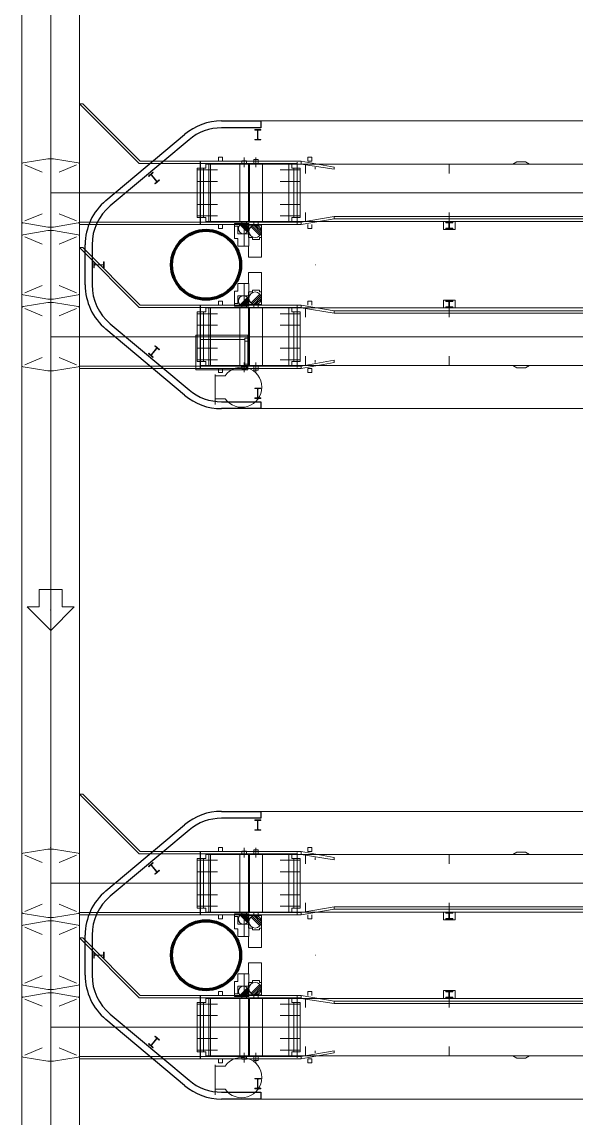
# Model space of a CAD drawing. Header units: metres. Extents: x 1807 to 3745, y 842 to 1968.
# Drawn here: x 3482.8 to 3492.43, y 1473.17 to 1492.22 of the extents above; entities that cross this region are included whole.
import ezdxf

# ---------------------------------------------------------------- set-up
doc = ezdxf.new("R2010")
doc.units = ezdxf.units.M
doc.header["$MEASUREMENT"] = 0
doc.layers.add('Level 1', color=7, linetype='Continuous', lineweight=0)

msp = doc.modelspace()

# ---------------------------------------------------------------- linework, layer by layer
at = {"layer": 'Level 1', "color": 7, "linetype": 'Continuous', "lineweight": 0}
for p, q in [((3482.8, 1576.091), (3482.8, 1451.2)), ((3483.8, 1576.091), (3483.8, 1451.2)), ((3484.84, 1489.76), (3483.8, 1490.8)), ((3483.857, 1490.8), (3483.8, 1490.8)), ((3484.857, 1489.8), (3483.857, 1490.8)), ((3486.27, 1490.5), (3511.63, 1490.5)), ((3484.257, 1489.116), (3485.627, 1490.266)), ((3483.25, 1489.845), (3482.821, 1489.773)), ((3483.35, 1489.845), (3483.25, 1489.845)), ((3483.299, 1489.874), (3483.301, 1489.876)), ((3483.301, 1489.874), (3483.299, 1489.876)), ((3483.35, 1489.845), (3483.779, 1489.773)), ((3485.18, 1489.8), (3484.857, 1489.8)), ((3485.9, 1489.8), (3485.18, 1489.8)), ((3485.9, 1489.8), (3487.654, 1489.8)), ((3485.9, 1488.7), (3485.9, 1489.8)), ((3486.215, 1489.8), (3486.215, 1489.87)), ((3486.215, 1489.87), (3486.285, 1489.87)), ((3486.285, 1489.8), (3486.285, 1489.87)), ((3486.624, 1489.81), (3486.704, 1489.81)), ((3486.624, 1489.81), (3486.624, 1489.76)), ((3486.704, 1489.81), (3486.704, 1489.76)), ((3486.828, 1489.83), (3486.828, 1489.76)), ((3486.828, 1489.83), (3486.908, 1489.83)), ((3486.908, 1489.83), (3486.908, 1489.76)), ((3487.654, 1489.8), (3488.228, 1489.7)), ((3487.654, 1489.8), (3487.654, 1489.75)), ((3487.768, 1489.8), (3487.768, 1489.87)), ((3487.768, 1489.87), (3487.838, 1489.87)), ((3487.768, 1489.8), (3487.838, 1489.8)), ((3487.838, 1489.8), (3487.838, 1489.87)), ((3491.334, 1489.75), (3491.403, 1489.79)), ((3491.553, 1489.79), (3491.403, 1489.79)), ((3491.553, 1489.79), (3491.623, 1489.75)), ((3482.8, 1488.751), (3482.8, 1489.749)), ((3482.85, 1489.738), (3483.15, 1489.611)), ((3483.75, 1489.738), (3483.45, 1489.611)), ((3483.8, 1488.751), (3483.8, 1489.749)), ((3483.8, 1488.751), (3483.8, 1489.749)), ((3485.18, 1489.76), (3484.84, 1489.76)), ((3485.9, 1489.76), (3485.18, 1489.76)), ((3485.847, 1489.68), (3485.847, 1488.82)), ((3485.847, 1489.68), (3485.997, 1489.68)), ((3485.847, 1489.65), (3486.197, 1489.65)), ((3485.9, 1489.76), (3487.59, 1489.76)), ((3485.997, 1489.75), (3486.047, 1489.75)), ((3485.997, 1489.68), (3485.997, 1489.75)), ((3511.853, 1489.75), (3486.047, 1489.75)), ((3486.589, 1489.76), (3486.739, 1489.76)), ((3486.768, 1489.76), (3486.968, 1489.76)), ((3487.639, 1489.65), (3487.289, 1489.65)), ((3487.489, 1489.75), (3487.439, 1489.75)), ((3487.489, 1489.68), (3487.489, 1489.75)), ((3487.639, 1489.68), (3487.489, 1489.68)), ((3487.639, 1488.82), (3487.639, 1489.68)), ((3488.228, 1489.66), (3487.654, 1489.75)), ((3487.728, 1489.75), (3487.728, 1489.59)), ((3487.898, 1489.7), (3487.898, 1489.66)), ((3488.228, 1489.7), (3488.228, 1489.66)), ((3490.228, 1489.75), (3490.228, 1489.59)), ((3485.847, 1489.45), (3486.197, 1489.45)), ((3487.639, 1489.45), (3487.289, 1489.45)), ((3483.299, 1489.251), (3483.301, 1489.249)), ((3483.299, 1489.249), (3483.301, 1489.251)), ((3483.299, 1489.249), (3483.301, 1489.251)), ((3483.301, 1489.249), (3483.299, 1489.251)), ((3485.179, 1489.251), (3485.181, 1489.249)), ((3485.179, 1489.249), (3485.181, 1489.251)), ((3485.847, 1489.25), (3486.197, 1489.25)), ((3487.639, 1489.25), (3487.289, 1489.25)), ((3485.847, 1489.05), (3486.197, 1489.05)), ((3487.639, 1489.05), (3487.289, 1489.05)), ((3482.85, 1488.762), (3483.15, 1488.889)), ((3483.75, 1488.762), (3483.45, 1488.889)), ((3485.847, 1488.85), (3486.197, 1488.85)), ((3487.639, 1488.85), (3487.289, 1488.85)), ((3487.654, 1488.74), (3488.228, 1488.84)), ((3487.728, 1488.91), (3487.728, 1488.75)), ((3507.818, 1488.84), (3488.228, 1488.84)), ((3488.228, 1488.84), (3488.228, 1488.8)), ((3490.228, 1488.91), (3490.228, 1488.75)), ((3483.25, 1488.655), (3482.821, 1488.727)), ((3483.35, 1488.655), (3483.25, 1488.655)), ((3483.35, 1488.655), (3483.779, 1488.727)), ((3485.18, 1488.74), (3483.8, 1488.74)), ((3485.18, 1488.7), (3483.8, 1488.7)), ((3485.9, 1488.74), (3485.18, 1488.74)), ((3485.9, 1488.7), (3485.18, 1488.7)), ((3485.847, 1488.82), (3485.997, 1488.82)), ((3485.9, 1488.74), (3487.654, 1488.74)), ((3485.9, 1488.7), (3487.654, 1488.7)), ((3485.997, 1488.82), (3485.997, 1488.75)), ((3485.997, 1488.75), (3486.047, 1488.75)), ((3511.853, 1488.75), (3486.047, 1488.75)), ((3486.215, 1488.7), (3486.215, 1488.63)), ((3486.285, 1488.7), (3486.285, 1488.63)), ((3486.744, 1488.72), (3486.494, 1488.72)), ((3486.494, 1488.72), (3486.494, 1488.67)), ((3486.554, 1488.67), (3486.494, 1488.67)), ((3486.554, 1488.67), (3486.554, 1488.538)), ((3486.589, 1488.74), (3486.739, 1488.74)), ((3486.721, 1488.568), (3486.592, 1488.697)), ((3486.733, 1488.585), (3486.609, 1488.709)), ((3486.624, 1488.74), (3486.624, 1488.72)), ((3486.741, 1488.607), (3486.63, 1488.717)), ((3486.744, 1488.633), (3486.657, 1488.72)), ((3486.964, 1488.69), (3486.664, 1488.69)), ((3486.664, 1488.69), (3486.664, 1488.63)), ((3486.704, 1488.74), (3486.704, 1488.72)), ((3486.744, 1488.72), (3486.744, 1488.538)), ((3486.768, 1488.74), (3486.968, 1488.74)), ((3486.936, 1488.508), (3486.782, 1488.662)), ((3486.951, 1488.529), (3486.803, 1488.677)), ((3486.828, 1488.74), (3486.828, 1488.69)), ((3486.961, 1488.554), (3486.828, 1488.687)), ((3486.964, 1488.587), (3486.861, 1488.69)), ((3486.908, 1488.74), (3486.908, 1488.69)), ((3486.964, 1488.69), (3486.964, 1488.472)), ((3487.489, 1488.75), (3487.439, 1488.75)), ((3487.639, 1488.82), (3487.489, 1488.82)), ((3487.489, 1488.82), (3487.489, 1488.75)), ((3488.228, 1488.8), (3487.654, 1488.7)), ((3487.654, 1488.74), (3487.654, 1488.7)), ((3487.768, 1488.7), (3487.768, 1488.63)), ((3487.838, 1488.7), (3487.838, 1488.63)), ((3507.228, 1488.8), (3488.228, 1488.8)), ((3490.128, 1488.616), (3490.128, 1488.75)), ((3490.128, 1488.75), (3490.328, 1488.75)), ((3490.168, 1488.74), (3490.288, 1488.74)), ((3490.168, 1488.74), (3490.168, 1488.73)), ((3490.168, 1488.73), (3490.223, 1488.73)), ((3490.168, 1488.636), (3490.168, 1488.626)), ((3490.168, 1488.636), (3490.223, 1488.636)), ((3490.188, 1488.75), (3490.188, 1488.74)), ((3490.223, 1488.73), (3490.223, 1488.636)), ((3490.233, 1488.73), (3490.288, 1488.73)), ((3490.233, 1488.73), (3490.233, 1488.636)), ((3490.233, 1488.636), (3490.288, 1488.636)), ((3490.268, 1488.75), (3490.268, 1488.74)), ((3490.288, 1488.74), (3490.288, 1488.73)), ((3490.288, 1488.636), (3490.288, 1488.626)), ((3490.328, 1488.616), (3490.328, 1488.75)), ((3482.8, 1487.501), (3482.8, 1488.499)), ((3483.25, 1488.595), (3482.821, 1488.523)), ((3482.85, 1488.488), (3483.15, 1488.361)), ((3483.35, 1488.595), (3483.25, 1488.595)), ((3483.299, 1488.624), (3483.301, 1488.626)), ((3483.301, 1488.624), (3483.299, 1488.626)), ((3483.35, 1488.595), (3483.779, 1488.523)), ((3483.75, 1488.488), (3483.45, 1488.361)), ((3483.8, 1487.501), (3483.8, 1488.499)), ((3483.8, 1487.501), (3483.8, 1488.499)), ((3486.215, 1488.63), (3486.285, 1488.63)), ((3486.744, 1488.538), (3486.554, 1488.538)), ((3486.736, 1488.63), (3486.664, 1488.63)), ((3486.736, 1488.63), (3486.736, 1488.472)), ((3486.808, 1488.472), (3486.736, 1488.472)), ((3486.808, 1488.472), (3486.808, 1488.442)), ((3486.928, 1488.442), (3486.808, 1488.442)), ((3486.964, 1488.472), (3486.928, 1488.472)), ((3486.928, 1488.472), (3486.928, 1488.442)), ((3487.768, 1488.63), (3487.838, 1488.63)), ((3490.128, 1488.616), (3490.328, 1488.616)), ((3490.168, 1488.626), (3490.288, 1488.626)), ((3484.84, 1487.26), (3483.8, 1488.3)), ((3483.857, 1488.3), (3483.8, 1488.3)), ((3484.857, 1487.3), (3483.857, 1488.3)), ((3483.9, 1487.65), (3483.9, 1488.35)), ((3483.299, 1487.999), (3483.301, 1488.001)), ((3483.301, 1487.999), (3483.299, 1488.001)), ((3487.899, 1488.001), (3487.901, 1487.999)), ((3487.899, 1487.999), (3487.901, 1488.001)), ((3482.85, 1487.512), (3483.15, 1487.639)), ((3483.75, 1487.512), (3483.45, 1487.639)), ((3486.736, 1487.37), (3486.736, 1487.528)), ((3486.808, 1487.528), (3486.736, 1487.528)), ((3486.936, 1487.492), (3486.782, 1487.337)), ((3486.928, 1487.558), (3486.808, 1487.558)), ((3486.808, 1487.528), (3486.808, 1487.558)), ((3486.928, 1487.528), (3486.928, 1487.558)), ((3486.964, 1487.528), (3486.928, 1487.528)), ((3486.964, 1487.31), (3486.964, 1487.528)), ((3483.25, 1487.405), (3482.821, 1487.477)), ((3483.25, 1487.345), (3482.821, 1487.273)), ((3483.35, 1487.405), (3483.25, 1487.405)), ((3483.35, 1487.345), (3483.25, 1487.345)), ((3483.299, 1487.374), (3483.301, 1487.376)), ((3483.301, 1487.374), (3483.299, 1487.376)), ((3483.35, 1487.405), (3483.779, 1487.477)), ((3483.35, 1487.345), (3483.779, 1487.273)), ((3485.18, 1487.3), (3484.857, 1487.3)), ((3485.9, 1487.3), (3485.18, 1487.3)), ((3485.9, 1487.3), (3487.654, 1487.3)), ((3485.9, 1486.2), (3485.9, 1487.3)), ((3486.215, 1487.3), (3486.215, 1487.37)), ((3486.215, 1487.37), (3486.285, 1487.37)), ((3486.285, 1487.3), (3486.285, 1487.37)), ((3486.554, 1487.33), (3486.494, 1487.33)), ((3486.494, 1487.28), (3486.494, 1487.33)), ((3486.744, 1487.462), (3486.554, 1487.462)), ((3486.554, 1487.33), (3486.554, 1487.462)), ((3486.721, 1487.432), (3486.592, 1487.303)), ((3486.733, 1487.414), (3486.609, 1487.291)), ((3486.741, 1487.393), (3486.63, 1487.283)), ((3486.744, 1487.366), (3486.657, 1487.28)), ((3486.736, 1487.37), (3486.664, 1487.37)), ((3486.664, 1487.31), (3486.664, 1487.37)), ((3486.964, 1487.31), (3486.664, 1487.31)), ((3486.744, 1487.28), (3486.744, 1487.462)), ((3486.951, 1487.471), (3486.803, 1487.323)), ((3486.961, 1487.446), (3486.828, 1487.313)), ((3486.828, 1487.26), (3486.828, 1487.31)), ((3486.964, 1487.413), (3486.861, 1487.31)), ((3486.908, 1487.26), (3486.908, 1487.31)), ((3487.654, 1487.3), (3488.228, 1487.2)), ((3487.654, 1487.3), (3487.654, 1487.25)), ((3487.768, 1487.3), (3487.768, 1487.37)), ((3487.768, 1487.37), (3487.838, 1487.37)), ((3487.838, 1487.3), (3487.838, 1487.37)), ((3490.128, 1487.384), (3490.128, 1487.25)), ((3490.128, 1487.384), (3490.328, 1487.384)), ((3490.168, 1487.374), (3490.288, 1487.374)), ((3490.168, 1487.364), (3490.168, 1487.374)), ((3490.168, 1487.364), (3490.223, 1487.364)), ((3490.223, 1487.27), (3490.223, 1487.364)), ((3490.233, 1487.364), (3490.288, 1487.364)), ((3490.233, 1487.27), (3490.233, 1487.364)), ((3490.288, 1487.364), (3490.288, 1487.374)), ((3490.328, 1487.384), (3490.328, 1487.25)), ((3482.8, 1486.251), (3482.8, 1487.249)), ((3482.85, 1487.238), (3483.15, 1487.111)), ((3483.75, 1487.238), (3483.45, 1487.111)), ((3483.8, 1486.251), (3483.8, 1487.249)), ((3483.8, 1486.251), (3483.8, 1487.249)), ((3485.18, 1487.26), (3484.84, 1487.26)), ((3485.9, 1487.26), (3485.18, 1487.26)), ((3485.847, 1486.32), (3485.847, 1487.18)), ((3485.847, 1487.18), (3485.997, 1487.18)), ((3485.847, 1487.15), (3486.197, 1487.15)), ((3485.9, 1487.26), (3487.654, 1487.26)), ((3485.997, 1487.25), (3486.047, 1487.25)), ((3485.997, 1487.18), (3485.997, 1487.25)), ((3486.047, 1487.25), (3487.462, 1487.25)), ((3486.744, 1487.28), (3486.494, 1487.28)), ((3486.589, 1487.26), (3486.739, 1487.26)), ((3486.624, 1487.26), (3486.624, 1487.28)), ((3486.704, 1487.26), (3486.704, 1487.28)), ((3486.768, 1487.26), (3486.968, 1487.26)), ((3487.639, 1487.15), (3487.289, 1487.15)), ((3487.489, 1487.25), (3487.439, 1487.25)), ((3511.853, 1487.25), (3487.489, 1487.25)), ((3487.489, 1487.18), (3487.489, 1487.25)), ((3487.639, 1487.18), (3487.489, 1487.18)), ((3487.639, 1487.18), (3487.639, 1486.32)), ((3488.228, 1487.16), (3487.654, 1487.25)), ((3487.728, 1487.09), (3487.728, 1487.25)), ((3507.228, 1487.2), (3488.228, 1487.2)), ((3488.228, 1487.2), (3488.228, 1487.16)), ((3507.818, 1487.16), (3488.228, 1487.16)), ((3490.128, 1487.25), (3490.328, 1487.25)), ((3490.168, 1487.27), (3490.223, 1487.27)), ((3490.168, 1487.26), (3490.168, 1487.27)), ((3490.168, 1487.26), (3490.288, 1487.26)), ((3490.188, 1487.25), (3490.188, 1487.26)), ((3490.228, 1487.09), (3490.228, 1487.25)), ((3490.233, 1487.27), (3490.288, 1487.27)), ((3490.268, 1487.25), (3490.268, 1487.26)), ((3490.288, 1487.26), (3490.288, 1487.27)), ((3485.847, 1486.95), (3486.197, 1486.95)), ((3487.639, 1486.95), (3487.289, 1486.95)), ((3483.299, 1486.751), (3483.301, 1486.749)), ((3483.299, 1486.749), (3483.301, 1486.751)), ((3483.299, 1486.749), (3483.301, 1486.751)), ((3483.301, 1486.749), (3483.299, 1486.751)), ((3485.627, 1485.734), (3484.257, 1486.884)), ((3485.179, 1486.751), (3485.181, 1486.749)), ((3485.179, 1486.749), (3485.181, 1486.751)), ((3485.847, 1486.75), (3486.197, 1486.75)), ((3487.639, 1486.75), (3487.289, 1486.75)), ((3485.847, 1486.55), (3486.197, 1486.55)), ((3485.9, 1486.25), (3485.9, 1486.7)), ((3485.9, 1486.7), (3486.675, 1486.7)), ((3486.725, 1486.725), (3486.675, 1486.725)), ((3486.675, 1486.725), (3486.675, 1486.675)), ((3486.675, 1486.275), (3486.675, 1486.675)), ((3486.675, 1486.675), (3486.725, 1486.675)), ((3486.725, 1486.675), (3486.725, 1486.725)), ((3487.639, 1486.55), (3487.289, 1486.55)), ((3482.85, 1486.262), (3483.15, 1486.389)), ((3483.75, 1486.262), (3483.45, 1486.389)), ((3485.847, 1486.35), (3486.197, 1486.35)), ((3487.639, 1486.35), (3487.289, 1486.35)), ((3487.728, 1486.25), (3487.728, 1486.41)), ((3490.228, 1486.25), (3490.228, 1486.41)), ((3483.25, 1486.155), (3482.821, 1486.227)), ((3483.35, 1486.155), (3483.25, 1486.155)), ((3483.35, 1486.155), (3483.779, 1486.227)), ((3485.18, 1486.24), (3483.8, 1486.24)), ((3485.18, 1486.2), (3483.8, 1486.2)), ((3485.9, 1486.24), (3485.18, 1486.24)), ((3485.9, 1486.2), (3485.18, 1486.2)), ((3485.847, 1486.32), (3485.997, 1486.32)), ((3485.9, 1486.25), (3486.675, 1486.25)), ((3485.9, 1486.24), (3487.654, 1486.24)), ((3485.9, 1486.2), (3487.654, 1486.2)), ((3485.997, 1486.32), (3485.997, 1486.25)), ((3485.997, 1486.25), (3486.047, 1486.25)), ((3511.853, 1486.25), (3486.047, 1486.25)), ((3486.07, 1486.25), (3487.462, 1486.25)), ((3486.215, 1486.2), (3486.215, 1486.13)), ((3486.285, 1486.2), (3486.285, 1486.13)), ((3486.589, 1486.24), (3486.739, 1486.24)), ((3486.624, 1486.19), (3486.624, 1486.24)), ((3486.624, 1486.19), (3486.704, 1486.19)), ((3486.675, 1486.225), (3486.675, 1486.275)), ((3486.675, 1486.275), (3486.725, 1486.275)), ((3486.725, 1486.225), (3486.675, 1486.225)), ((3486.704, 1486.19), (3486.704, 1486.24)), ((3486.725, 1486.275), (3486.725, 1486.225)), ((3486.768, 1486.24), (3486.968, 1486.24)), ((3486.828, 1486.17), (3486.828, 1486.24)), ((3486.828, 1486.17), (3486.908, 1486.17)), ((3486.908, 1486.17), (3486.908, 1486.24)), ((3487.489, 1486.25), (3487.439, 1486.25)), ((3487.639, 1486.32), (3487.489, 1486.32)), ((3487.489, 1486.32), (3487.489, 1486.25)), ((3487.654, 1486.24), (3488.228, 1486.34)), ((3488.228, 1486.3), (3487.654, 1486.2)), ((3487.654, 1486.24), (3487.654, 1486.2)), ((3487.768, 1486.2), (3487.838, 1486.2)), ((3487.768, 1486.2), (3487.768, 1486.13)), ((3487.838, 1486.2), (3487.838, 1486.13)), ((3487.898, 1486.3), (3487.898, 1486.34)), ((3488.228, 1486.34), (3488.228, 1486.3)), ((3491.334, 1486.25), (3491.403, 1486.21)), ((3491.553, 1486.21), (3491.403, 1486.21)), ((3491.553, 1486.21), (3491.623, 1486.25)), ((3486.215, 1486.13), (3486.285, 1486.13)), ((3487.768, 1486.13), (3487.838, 1486.13)), ((3511.63, 1485.5), (3486.27, 1485.5)), ((3483.5, 1482.355), (3483.1, 1482.355)), ((3483.1, 1482.355), (3483.1, 1482.055)), ((3483.5, 1482.355), (3483.5, 1482.055)), ((3482.89, 1482.055), (3483.3, 1481.645)), ((3483.1, 1482.055), (3482.89, 1482.055)), ((3483.301, 1482.001), (3483.299, 1481.999)), ((3483.299, 1482.001), (3483.301, 1481.999)), ((3483.71, 1482.055), (3483.3, 1481.645)), ((3483.71, 1482.055), (3483.5, 1482.055)), ((3483.301, 1481.646), (3483.299, 1481.644)), ((3483.299, 1481.646), (3483.301, 1481.644)), ((3484.84, 1477.76), (3483.8, 1478.8)), ((3483.857, 1478.8), (3483.8, 1478.8)), ((3484.857, 1477.8), (3483.857, 1478.8)), ((3486.27, 1478.5), (3511.63, 1478.5)), ((3484.257, 1477.116), (3485.627, 1478.266)), ((3483.25, 1477.845), (3482.821, 1477.773)), ((3483.35, 1477.845), (3483.25, 1477.845)), ((3483.299, 1477.874), (3483.301, 1477.876)), ((3483.301, 1477.874), (3483.299, 1477.876)), ((3483.35, 1477.845), (3483.779, 1477.773)), ((3485.18, 1477.8), (3484.857, 1477.8)), ((3485.9, 1477.8), (3485.18, 1477.8)), ((3485.9, 1477.8), (3487.654, 1477.8)), ((3485.9, 1476.7), (3485.9, 1477.8)), ((3486.215, 1477.8), (3486.215, 1477.87)), ((3486.215, 1477.87), (3486.285, 1477.87)), ((3486.285, 1477.8), (3486.285, 1477.87)), ((3486.624, 1477.81), (3486.704, 1477.81)), ((3486.624, 1477.81), (3486.624, 1477.76)), ((3486.704, 1477.81), (3486.704, 1477.76)), ((3486.828, 1477.83), (3486.828, 1477.76)), ((3486.828, 1477.83), (3486.908, 1477.83)), ((3486.908, 1477.83), (3486.908, 1477.76)), ((3487.654, 1477.8), (3488.228, 1477.7)), ((3487.654, 1477.8), (3487.654, 1477.75)), ((3487.768, 1477.8), (3487.768, 1477.87)), ((3487.768, 1477.87), (3487.838, 1477.87)), ((3487.768, 1477.8), (3487.838, 1477.8)), ((3487.838, 1477.8), (3487.838, 1477.87)), ((3491.334, 1477.75), (3491.403, 1477.79)), ((3491.553, 1477.79), (3491.403, 1477.79)), ((3491.553, 1477.79), (3491.623, 1477.75)), ((3482.8, 1476.751), (3482.8, 1477.749)), ((3482.85, 1477.738), (3483.15, 1477.611)), ((3483.75, 1477.738), (3483.45, 1477.611)), ((3483.8, 1476.751), (3483.8, 1477.749)), ((3483.8, 1476.751), (3483.8, 1477.749)), ((3485.18, 1477.76), (3484.84, 1477.76)), ((3485.9, 1477.76), (3485.18, 1477.76)), ((3485.847, 1477.68), (3485.847, 1476.82)), ((3485.847, 1477.68), (3485.997, 1477.68)), ((3485.847, 1477.65), (3486.197, 1477.65)), ((3485.9, 1477.76), (3487.59, 1477.76)), ((3485.997, 1477.75), (3486.047, 1477.75)), ((3485.997, 1477.68), (3485.997, 1477.75)), ((3511.853, 1477.75), (3486.047, 1477.75)), ((3486.589, 1477.76), (3486.739, 1477.76)), ((3486.768, 1477.76), (3486.968, 1477.76)), ((3487.639, 1477.65), (3487.289, 1477.65)), ((3487.489, 1477.75), (3487.439, 1477.75)), ((3487.489, 1477.68), (3487.489, 1477.75)), ((3487.639, 1477.68), (3487.489, 1477.68)), ((3487.639, 1476.82), (3487.639, 1477.68)), ((3488.228, 1477.66), (3487.654, 1477.75)), ((3487.728, 1477.75), (3487.728, 1477.59)), ((3487.898, 1477.7), (3487.898, 1477.66)), ((3488.228, 1477.7), (3488.228, 1477.66)), ((3490.228, 1477.75), (3490.228, 1477.59)), ((3485.847, 1477.45), (3486.197, 1477.45)), ((3487.639, 1477.45), (3487.289, 1477.45)), ((3483.299, 1477.251), (3483.301, 1477.249)), ((3483.299, 1477.249), (3483.301, 1477.251)), ((3483.299, 1477.249), (3483.301, 1477.251)), ((3483.301, 1477.249), (3483.299, 1477.251)), ((3485.179, 1477.251), (3485.181, 1477.249)), ((3485.179, 1477.249), (3485.181, 1477.251)), ((3485.847, 1477.25), (3486.197, 1477.25)), ((3487.639, 1477.25), (3487.289, 1477.25)), ((3485.847, 1477.05), (3486.197, 1477.05)), ((3487.639, 1477.05), (3487.289, 1477.05)), ((3482.85, 1476.762), (3483.15, 1476.889)), ((3483.75, 1476.762), (3483.45, 1476.889)), ((3485.847, 1476.85), (3486.197, 1476.85)), ((3485.847, 1476.82), (3485.997, 1476.82)), ((3485.997, 1476.82), (3485.997, 1476.75)), ((3487.639, 1476.85), (3487.289, 1476.85)), ((3487.639, 1476.82), (3487.489, 1476.82)), ((3487.489, 1476.82), (3487.489, 1476.75)), ((3487.654, 1476.74), (3488.228, 1476.84)), ((3487.728, 1476.91), (3487.728, 1476.75)), ((3507.818, 1476.84), (3488.228, 1476.84)), ((3488.228, 1476.84), (3488.228, 1476.8)), ((3490.228, 1476.91), (3490.228, 1476.75)), ((3483.25, 1476.655), (3482.821, 1476.727)), ((3483.35, 1476.655), (3483.25, 1476.655)), ((3483.35, 1476.655), (3483.779, 1476.727)), ((3485.18, 1476.74), (3483.8, 1476.74)), ((3485.18, 1476.7), (3483.8, 1476.7)), ((3485.9, 1476.74), (3485.18, 1476.74)), ((3485.9, 1476.7), (3485.18, 1476.7)), ((3485.9, 1476.74), (3487.654, 1476.74)), ((3485.9, 1476.7), (3487.654, 1476.7)), ((3485.997, 1476.75), (3486.047, 1476.75)), ((3511.853, 1476.75), (3486.047, 1476.75)), ((3486.215, 1476.7), (3486.215, 1476.63)), ((3486.215, 1476.63), (3486.285, 1476.63)), ((3486.285, 1476.7), (3486.285, 1476.63)), ((3486.744, 1476.72), (3486.494, 1476.72)), ((3486.494, 1476.72), (3486.494, 1476.67)), ((3486.554, 1476.67), (3486.494, 1476.67)), ((3486.554, 1476.67), (3486.554, 1476.538)), ((3486.589, 1476.74), (3486.739, 1476.74)), ((3486.721, 1476.568), (3486.592, 1476.697)), ((3486.733, 1476.586), (3486.609, 1476.709)), ((3486.624, 1476.74), (3486.624, 1476.72)), ((3486.741, 1476.607), (3486.63, 1476.717)), ((3486.744, 1476.633), (3486.657, 1476.72)), ((3486.964, 1476.69), (3486.664, 1476.69)), ((3486.664, 1476.69), (3486.664, 1476.63)), ((3486.736, 1476.63), (3486.664, 1476.63)), ((3486.704, 1476.74), (3486.704, 1476.72)), ((3486.736, 1476.63), (3486.736, 1476.472)), ((3486.744, 1476.72), (3486.744, 1476.538)), ((3486.768, 1476.74), (3486.968, 1476.74)), ((3486.936, 1476.508), (3486.782, 1476.662)), ((3486.951, 1476.529), (3486.803, 1476.677)), ((3486.828, 1476.74), (3486.828, 1476.69)), ((3486.961, 1476.554), (3486.828, 1476.687)), ((3486.964, 1476.587), (3486.861, 1476.69)), ((3486.908, 1476.74), (3486.908, 1476.69)), ((3486.964, 1476.69), (3486.964, 1476.472)), ((3487.489, 1476.75), (3487.439, 1476.75)), ((3488.228, 1476.8), (3487.654, 1476.7)), ((3487.654, 1476.74), (3487.654, 1476.7)), ((3487.768, 1476.7), (3487.768, 1476.63)), ((3487.768, 1476.63), (3487.838, 1476.63)), ((3487.838, 1476.7), (3487.838, 1476.63)), ((3507.228, 1476.8), (3488.228, 1476.8)), ((3490.128, 1476.616), (3490.128, 1476.75)), ((3490.128, 1476.75), (3490.328, 1476.75)), ((3490.168, 1476.74), (3490.288, 1476.74)), ((3490.168, 1476.74), (3490.168, 1476.73)), ((3490.168, 1476.73), (3490.223, 1476.73)), ((3490.168, 1476.636), (3490.168, 1476.626)), ((3490.168, 1476.636), (3490.223, 1476.636)), ((3490.188, 1476.75), (3490.188, 1476.74)), ((3490.223, 1476.73), (3490.223, 1476.636)), ((3490.233, 1476.73), (3490.288, 1476.73)), ((3490.233, 1476.73), (3490.233, 1476.636)), ((3490.233, 1476.636), (3490.288, 1476.636)), ((3490.268, 1476.75), (3490.268, 1476.74)), ((3490.288, 1476.74), (3490.288, 1476.73)), ((3490.288, 1476.636), (3490.288, 1476.626)), ((3490.328, 1476.616), (3490.328, 1476.75)), ((3482.8, 1475.501), (3482.8, 1476.499)), ((3483.25, 1476.595), (3482.821, 1476.523)), ((3482.85, 1476.488), (3483.15, 1476.361)), ((3483.35, 1476.595), (3483.25, 1476.595)), ((3483.299, 1476.624), (3483.301, 1476.626)), ((3483.301, 1476.624), (3483.299, 1476.626)), ((3483.35, 1476.595), (3483.779, 1476.523)), ((3483.75, 1476.488), (3483.45, 1476.361)), ((3483.8, 1475.501), (3483.8, 1476.499)), ((3483.8, 1475.501), (3483.8, 1476.499)), ((3486.744, 1476.538), (3486.554, 1476.538)), ((3486.808, 1476.472), (3486.736, 1476.472)), ((3486.808, 1476.472), (3486.808, 1476.442)), ((3486.928, 1476.442), (3486.808, 1476.442)), ((3486.964, 1476.472), (3486.928, 1476.472)), ((3486.928, 1476.472), (3486.928, 1476.442)), ((3490.128, 1476.616), (3490.328, 1476.616)), ((3490.168, 1476.626), (3490.288, 1476.626)), ((3484.84, 1475.26), (3483.8, 1476.3)), ((3483.857, 1476.3), (3483.8, 1476.3)), ((3484.857, 1475.3), (3483.857, 1476.3)), ((3483.9, 1475.65), (3483.9, 1476.35)), ((3483.299, 1475.999), (3483.301, 1476.001)), ((3483.301, 1475.999), (3483.299, 1476.001)), ((3487.899, 1476.001), (3487.901, 1475.999)), ((3487.899, 1475.999), (3487.901, 1476.001)), ((3482.85, 1475.512), (3483.15, 1475.639)), ((3483.75, 1475.512), (3483.45, 1475.639)), ((3486.736, 1475.37), (3486.736, 1475.528)), ((3486.808, 1475.528), (3486.736, 1475.528)), ((3486.936, 1475.492), (3486.782, 1475.337)), ((3486.928, 1475.558), (3486.808, 1475.558)), ((3486.808, 1475.528), (3486.808, 1475.558)), ((3486.928, 1475.528), (3486.928, 1475.558)), ((3486.964, 1475.528), (3486.928, 1475.528)), ((3486.964, 1475.31), (3486.964, 1475.528)), ((3483.25, 1475.405), (3482.821, 1475.477)), ((3483.25, 1475.345), (3482.821, 1475.273)), ((3483.35, 1475.405), (3483.25, 1475.405)), ((3483.35, 1475.345), (3483.25, 1475.345)), ((3483.299, 1475.374), (3483.301, 1475.376)), ((3483.301, 1475.374), (3483.299, 1475.376)), ((3483.35, 1475.405), (3483.779, 1475.477)), ((3483.35, 1475.345), (3483.779, 1475.273)), ((3485.18, 1475.3), (3484.857, 1475.3)), ((3485.9, 1475.3), (3485.18, 1475.3)), ((3485.9, 1475.3), (3487.654, 1475.3)), ((3485.9, 1474.2), (3485.9, 1475.3)), ((3486.215, 1475.3), (3486.215, 1475.37)), ((3486.215, 1475.37), (3486.285, 1475.37)), ((3486.285, 1475.3), (3486.285, 1475.37)), ((3486.554, 1475.33), (3486.494, 1475.33)), ((3486.494, 1475.28), (3486.494, 1475.33)), ((3486.744, 1475.462), (3486.554, 1475.462)), ((3486.554, 1475.33), (3486.554, 1475.462)), ((3486.721, 1475.432), (3486.592, 1475.303)), ((3486.733, 1475.414), (3486.609, 1475.291)), ((3486.741, 1475.393), (3486.63, 1475.283)), ((3486.744, 1475.366), (3486.657, 1475.28)), ((3486.736, 1475.37), (3486.664, 1475.37)), ((3486.664, 1475.31), (3486.664, 1475.37)), ((3486.964, 1475.31), (3486.664, 1475.31)), ((3486.744, 1475.28), (3486.744, 1475.462)), ((3486.951, 1475.471), (3486.803, 1475.323)), ((3486.961, 1475.446), (3486.828, 1475.313)), ((3486.828, 1475.26), (3486.828, 1475.31)), ((3486.964, 1475.413), (3486.861, 1475.31)), ((3486.908, 1475.26), (3486.908, 1475.31)), ((3487.654, 1475.3), (3488.228, 1475.2)), ((3487.654, 1475.3), (3487.654, 1475.25)), ((3487.768, 1475.3), (3487.768, 1475.37)), ((3487.768, 1475.37), (3487.838, 1475.37)), ((3487.838, 1475.3), (3487.838, 1475.37)), ((3490.128, 1475.384), (3490.128, 1475.25)), ((3490.128, 1475.384), (3490.328, 1475.384)), ((3490.168, 1475.374), (3490.288, 1475.374)), ((3490.168, 1475.364), (3490.168, 1475.374)), ((3490.168, 1475.364), (3490.223, 1475.364)), ((3490.223, 1475.27), (3490.223, 1475.364)), ((3490.233, 1475.364), (3490.288, 1475.364)), ((3490.233, 1475.27), (3490.233, 1475.364)), ((3490.288, 1475.364), (3490.288, 1475.374)), ((3490.328, 1475.384), (3490.328, 1475.25)), ((3482.8, 1474.251), (3482.8, 1475.249)), ((3482.85, 1475.238), (3483.15, 1475.111)), ((3483.75, 1475.238), (3483.45, 1475.111)), ((3483.8, 1474.251), (3483.8, 1475.249)), ((3483.8, 1474.251), (3483.8, 1475.249)), ((3485.18, 1475.26), (3484.84, 1475.26)), ((3485.9, 1475.26), (3485.18, 1475.26)), ((3485.847, 1474.32), (3485.847, 1475.18)), ((3485.847, 1475.18), (3485.997, 1475.18)), ((3485.847, 1475.15), (3486.197, 1475.15)), ((3485.9, 1475.26), (3487.654, 1475.26)), ((3485.997, 1475.25), (3486.047, 1475.25)), ((3485.997, 1475.18), (3485.997, 1475.25)), ((3486.047, 1475.25), (3487.462, 1475.25)), ((3486.744, 1475.28), (3486.494, 1475.28)), ((3486.589, 1475.26), (3486.739, 1475.26)), ((3486.624, 1475.26), (3486.624, 1475.28)), ((3486.704, 1475.26), (3486.704, 1475.28)), ((3486.768, 1475.26), (3486.968, 1475.26)), ((3487.639, 1475.15), (3487.289, 1475.15)), ((3487.489, 1475.25), (3487.439, 1475.25)), ((3511.853, 1475.25), (3487.489, 1475.25)), ((3487.489, 1475.18), (3487.489, 1475.25)), ((3487.639, 1475.18), (3487.489, 1475.18)), ((3487.639, 1475.18), (3487.639, 1474.32)), ((3488.228, 1475.16), (3487.654, 1475.25)), ((3487.728, 1475.09), (3487.728, 1475.25)), ((3507.228, 1475.2), (3488.228, 1475.2)), ((3488.228, 1475.2), (3488.228, 1475.16)), ((3507.818, 1475.16), (3488.228, 1475.16)), ((3490.128, 1475.25), (3490.328, 1475.25)), ((3490.168, 1475.27), (3490.223, 1475.27)), ((3490.168, 1475.26), (3490.168, 1475.27)), ((3490.168, 1475.26), (3490.288, 1475.26)), ((3490.188, 1475.25), (3490.188, 1475.26)), ((3490.228, 1475.09), (3490.228, 1475.25)), ((3490.233, 1475.27), (3490.288, 1475.27)), ((3490.268, 1475.25), (3490.268, 1475.26)), ((3490.288, 1475.26), (3490.288, 1475.27)), ((3485.847, 1474.95), (3486.197, 1474.95)), ((3487.639, 1474.95), (3487.289, 1474.95)), ((3483.299, 1474.751), (3483.301, 1474.749)), ((3483.299, 1474.749), (3483.301, 1474.751)), ((3483.299, 1474.749), (3483.301, 1474.751)), ((3483.301, 1474.749), (3483.299, 1474.751)), ((3485.627, 1473.734), (3484.257, 1474.884)), ((3485.179, 1474.751), (3485.181, 1474.749)), ((3485.179, 1474.749), (3485.181, 1474.751)), ((3485.847, 1474.75), (3486.197, 1474.75)), ((3487.639, 1474.75), (3487.289, 1474.75)), ((3485.847, 1474.55), (3486.197, 1474.55)), ((3487.639, 1474.55), (3487.289, 1474.55)), ((3482.85, 1474.262), (3483.15, 1474.389)), ((3483.75, 1474.262), (3483.45, 1474.389)), ((3485.847, 1474.35), (3486.197, 1474.35)), ((3487.639, 1474.35), (3487.289, 1474.35)), ((3487.728, 1474.25), (3487.728, 1474.41)), ((3490.228, 1474.25), (3490.228, 1474.41)), ((3483.25, 1474.155), (3482.821, 1474.227)), ((3483.35, 1474.155), (3483.25, 1474.155)), ((3483.35, 1474.155), (3483.779, 1474.227)), ((3485.18, 1474.24), (3483.8, 1474.24)), ((3485.18, 1474.2), (3483.8, 1474.2)), ((3485.9, 1474.24), (3485.18, 1474.24)), ((3485.9, 1474.2), (3485.18, 1474.2)), ((3485.847, 1474.32), (3485.997, 1474.32)), ((3485.9, 1474.24), (3487.654, 1474.24)), ((3485.9, 1474.2), (3487.654, 1474.2)), ((3485.997, 1474.32), (3485.997, 1474.25)), ((3485.997, 1474.25), (3486.047, 1474.25)), ((3511.853, 1474.25), (3486.047, 1474.25)), ((3486.07, 1474.25), (3487.462, 1474.25)), ((3486.215, 1474.2), (3486.215, 1474.13)), ((3486.285, 1474.2), (3486.285, 1474.13)), ((3486.589, 1474.24), (3486.739, 1474.24)), ((3486.624, 1474.19), (3486.624, 1474.24)), ((3486.624, 1474.19), (3486.704, 1474.19)), ((3486.704, 1474.19), (3486.704, 1474.24)), ((3486.768, 1474.24), (3486.968, 1474.24)), ((3486.828, 1474.17), (3486.828, 1474.24)), ((3486.828, 1474.17), (3486.908, 1474.17)), ((3486.908, 1474.17), (3486.908, 1474.24)), ((3487.489, 1474.25), (3487.439, 1474.25)), ((3487.639, 1474.32), (3487.489, 1474.32)), ((3487.489, 1474.32), (3487.489, 1474.25)), ((3487.654, 1474.24), (3488.228, 1474.34)), ((3488.228, 1474.3), (3487.654, 1474.2)), ((3487.654, 1474.24), (3487.654, 1474.2)), ((3487.768, 1474.2), (3487.838, 1474.2)), ((3487.768, 1474.2), (3487.768, 1474.13)), ((3487.838, 1474.2), (3487.838, 1474.13)), ((3487.898, 1474.3), (3487.898, 1474.34)), ((3488.228, 1474.34), (3488.228, 1474.3)), ((3491.334, 1474.25), (3491.403, 1474.21)), ((3491.553, 1474.21), (3491.403, 1474.21)), ((3491.553, 1474.21), (3491.623, 1474.25)), ((3486.215, 1474.13), (3486.285, 1474.13)), ((3487.768, 1474.13), (3487.838, 1474.13)), ((3511.63, 1473.5), (3486.27, 1473.5))]:
    msp.add_line(p, q, dxfattribs=at)
at = {"layer": 'Level 1', "color": 7, "linetype": 'Continuous', "lineweight": 0, "ltscale": 4}
for p, q in [((3483.3, 1576.091), (3483.3, 1451.2)), ((3485.902, 1489.8), (3485.902, 1488.715)), ((3486.664, 1489.7), (3486.664, 1489.864)), ((3486.868, 1489.7), (3486.868, 1489.864)), ((3487.584, 1488.7), (3487.584, 1489.785)), ((3485.957, 1489.68), (3485.957, 1488.82)), ((3486.047, 1489.75), (3486.047, 1488.75)), ((3486.078, 1489.75), (3486.078, 1488.75)), ((3486.589, 1489.75), (3486.589, 1488.75)), ((3486.739, 1489.75), (3486.739, 1488.75)), ((3486.755, 1489.75), (3486.755, 1488.75)), ((3486.981, 1489.75), (3486.981, 1488.75)), ((3487.439, 1488.75), (3487.439, 1489.75)), ((3487.529, 1488.82), (3487.529, 1489.68)), ((3483.3, 1489.25), (3485.18, 1489.25)), ((3485.18, 1489.25), (3512.72, 1489.25)), ((3486.494, 1488.67), (3486.494, 1488.458)), ((3486.554, 1488.458), (3486.494, 1488.458)), ((3486.554, 1488.458), (3486.554, 1488.326)), ((3486.664, 1488.63), (3486.664, 1488.322)), ((3486.744, 1488.326), (3486.744, 1488.538)), ((3486.964, 1488.134), (3486.964, 1488.472)), ((3486.554, 1488.326), (3486.744, 1488.326)), ((3486.736, 1488.322), (3486.664, 1488.322)), ((3486.736, 1488.322), (3486.736, 1488.134)), ((3486.736, 1488.134), (3486.964, 1488.134)), ((3486.736, 1487.866), (3486.964, 1487.866)), ((3486.736, 1487.678), (3486.736, 1487.866)), ((3486.964, 1487.866), (3486.964, 1487.528)), ((3486.494, 1487.33), (3486.494, 1487.542)), ((3486.554, 1487.542), (3486.494, 1487.542)), ((3486.554, 1487.674), (3486.744, 1487.674)), ((3486.554, 1487.542), (3486.554, 1487.674)), ((3486.664, 1487.37), (3486.664, 1487.678)), ((3486.736, 1487.678), (3486.664, 1487.678)), ((3486.744, 1487.674), (3486.744, 1487.462)), ((3487.584, 1487.3), (3487.584, 1486.215)), ((3485.902, 1486.2), (3485.902, 1487.285)), ((3485.957, 1486.32), (3485.957, 1487.18)), ((3486.047, 1486.25), (3486.047, 1487.25)), ((3486.078, 1486.25), (3486.078, 1487.25)), ((3486.589, 1486.25), (3486.589, 1487.25)), ((3486.739, 1486.25), (3486.739, 1487.25)), ((3486.755, 1486.25), (3486.755, 1487.25)), ((3486.981, 1486.25), (3486.981, 1487.25)), ((3487.439, 1487.25), (3487.439, 1486.25)), ((3487.529, 1487.18), (3487.529, 1486.32)), ((3483.3, 1486.75), (3485.18, 1486.75)), ((3485.18, 1486.75), (3512.72, 1486.75)), ((3486.664, 1486.3), (3486.664, 1486.136)), ((3486.868, 1486.3), (3486.868, 1486.136)), ((3485.902, 1477.8), (3485.902, 1476.715)), ((3486.664, 1477.7), (3486.664, 1477.864)), ((3486.868, 1477.7), (3486.868, 1477.864)), ((3487.584, 1476.7), (3487.584, 1477.785)), ((3485.957, 1477.68), (3485.957, 1476.82)), ((3486.047, 1477.75), (3486.047, 1476.75)), ((3486.078, 1477.75), (3486.078, 1476.75)), ((3486.589, 1477.75), (3486.589, 1476.75)), ((3486.739, 1477.75), (3486.739, 1476.75)), ((3486.755, 1477.75), (3486.755, 1476.75)), ((3486.981, 1477.75), (3486.981, 1476.75)), ((3487.439, 1476.75), (3487.439, 1477.75)), ((3487.529, 1476.82), (3487.529, 1477.68)), ((3483.3, 1477.25), (3485.18, 1477.25)), ((3485.18, 1477.25), (3512.72, 1477.25)), ((3486.494, 1476.67), (3486.494, 1476.458)), ((3486.664, 1476.63), (3486.664, 1476.322)), ((3486.554, 1476.458), (3486.494, 1476.458)), ((3486.554, 1476.458), (3486.554, 1476.326)), ((3486.744, 1476.326), (3486.744, 1476.538)), ((3486.964, 1476.134), (3486.964, 1476.472)), ((3486.554, 1476.326), (3486.744, 1476.326)), ((3486.736, 1476.322), (3486.664, 1476.322)), ((3486.736, 1476.322), (3486.736, 1476.134)), ((3486.736, 1476.134), (3486.964, 1476.134)), ((3486.736, 1475.866), (3486.964, 1475.866)), ((3486.736, 1475.678), (3486.736, 1475.866)), ((3486.964, 1475.866), (3486.964, 1475.528)), ((3486.664, 1475.37), (3486.664, 1475.678)), ((3486.736, 1475.678), (3486.664, 1475.678)), ((3486.494, 1475.33), (3486.494, 1475.542)), ((3486.554, 1475.542), (3486.494, 1475.542)), ((3486.554, 1475.674), (3486.744, 1475.674)), ((3486.554, 1475.542), (3486.554, 1475.674)), ((3486.744, 1475.674), (3486.744, 1475.462)), ((3487.584, 1475.3), (3487.584, 1474.215)), ((3485.902, 1474.2), (3485.902, 1475.285)), ((3485.957, 1474.32), (3485.957, 1475.18)), ((3486.047, 1474.25), (3486.047, 1475.25)), ((3486.078, 1474.25), (3486.078, 1475.25)), ((3486.589, 1474.25), (3486.589, 1475.25)), ((3486.739, 1474.25), (3486.739, 1475.25)), ((3486.755, 1474.25), (3486.755, 1475.25)), ((3486.981, 1474.25), (3486.981, 1475.25)), ((3487.439, 1475.25), (3487.439, 1474.25)), ((3487.529, 1475.18), (3487.529, 1474.32)), ((3483.3, 1474.75), (3485.18, 1474.75)), ((3485.18, 1474.75), (3512.72, 1474.75)), ((3486.664, 1474.3), (3486.664, 1474.136)), ((3486.868, 1474.3), (3486.868, 1474.136))]:
    msp.add_line(p, q, dxfattribs=at)
at = {"layer": 'Level 1', "color": 7, "linetype": 'Continuous', "lineweight": 30}
for p, q in [((3486.27, 1490.5), (3486.95, 1490.5)), ((3486.95, 1490.38), (3486.27, 1490.38)), ((3486.95, 1490.5), (3486.95, 1490.38)), ((3484.257, 1489.116), (3485.627, 1490.266)), ((3485.704, 1490.174), (3484.334, 1489.024)), ((3483.9, 1487.65), (3483.9, 1488.35)), ((3484.02, 1488.35), (3484.02, 1487.65)), ((3484.334, 1486.976), (3485.704, 1485.826)), ((3485.627, 1485.734), (3484.257, 1486.884)), ((3486.27, 1485.62), (3486.95, 1485.62)), ((3486.95, 1485.62), (3486.95, 1485.5)), ((3486.95, 1485.5), (3486.27, 1485.5)), ((3486.27, 1478.5), (3486.95, 1478.5)), ((3486.95, 1478.38), (3486.27, 1478.38)), ((3486.95, 1478.5), (3486.95, 1478.38)), ((3484.257, 1477.116), (3485.627, 1478.266)), ((3485.704, 1478.174), (3484.334, 1477.024)), ((3483.9, 1475.65), (3483.9, 1476.35)), ((3484.02, 1476.35), (3484.02, 1475.65)), ((3484.334, 1474.976), (3485.704, 1473.826)), ((3485.627, 1473.734), (3484.257, 1474.884)), ((3486.27, 1473.62), (3486.95, 1473.62)), ((3486.95, 1473.62), (3486.95, 1473.5)), ((3486.95, 1473.5), (3486.27, 1473.5))]:
    msp.add_line(p, q, dxfattribs=at)
at = {"layer": 'Level 1', "color": 7, "linetype": 'Continuous', "lineweight": 13}
for p, q in [((3486.95, 1490.35), (3486.849, 1490.35)), ((3486.849, 1490.35), (3486.849, 1490.342)), ((3486.95, 1490.342), (3486.95, 1490.35)), ((3486.849, 1490.342), (3486.89, 1490.342)), ((3486.89, 1490.18), (3486.849, 1490.18)), ((3486.849, 1490.18), (3486.849, 1490.172)), ((3486.849, 1490.172), (3486.95, 1490.172)), ((3486.897, 1490.334), (3486.897, 1490.188)), ((3486.902, 1490.188), (3486.902, 1490.334)), ((3486.909, 1490.342), (3486.95, 1490.342)), ((3486.95, 1490.18), (3486.909, 1490.18)), ((3486.95, 1490.172), (3486.95, 1490.18)), ((3485.077, 1489.609), (3485, 1489.543)), ((3485.051, 1489.576), (3485.083, 1489.603)), ((3485.083, 1489.603), (3485.077, 1489.609)), ((3485, 1489.543), (3485.005, 1489.537)), ((3485.005, 1489.537), (3485.036, 1489.564)), ((3485.047, 1489.563), (3485.141, 1489.45)), ((3485.145, 1489.453), (3485.05, 1489.566)), ((3485.14, 1489.439), (3485.109, 1489.413)), ((3485.109, 1489.413), (3485.114, 1489.407)), ((3485.114, 1489.407), (3485.192, 1489.472)), ((3485.187, 1489.479), (3485.155, 1489.452)), ((3485.192, 1489.472), (3485.187, 1489.479)), ((3484.05, 1488.051), (3484.05, 1487.949)), ((3484.058, 1488.051), (3484.05, 1488.051)), ((3484.05, 1487.949), (3484.058, 1487.949)), ((3484.058, 1488.01), (3484.058, 1488.051)), ((3484.058, 1487.949), (3484.058, 1487.99)), ((3484.212, 1488.002), (3484.066, 1488.002)), ((3484.066, 1487.998), (3484.212, 1487.998)), ((3484.228, 1488.051), (3484.22, 1488.051)), ((3484.22, 1488.051), (3484.22, 1488.01)), ((3484.22, 1487.99), (3484.22, 1487.949)), ((3484.22, 1487.949), (3484.228, 1487.949)), ((3484.228, 1487.949), (3484.228, 1488.051)), ((3486.725, 1486.775), (3485.825, 1486.775)), ((3485.825, 1486.775), (3485.825, 1486.175)), ((3486.725, 1486.175), (3486.725, 1486.775)), ((3485.047, 1486.437), (3485.141, 1486.55)), ((3485.145, 1486.547), (3485.05, 1486.434)), ((3485.109, 1486.587), (3485.114, 1486.593)), ((3485.14, 1486.561), (3485.109, 1486.587)), ((3485.114, 1486.593), (3485.192, 1486.528)), ((3485.187, 1486.521), (3485.155, 1486.548)), ((3485, 1486.457), (3485.005, 1486.463)), ((3485.077, 1486.391), (3485, 1486.457)), ((3485.005, 1486.463), (3485.036, 1486.436)), ((3485.051, 1486.424), (3485.083, 1486.397)), ((3485.083, 1486.397), (3485.077, 1486.391)), ((3485.192, 1486.528), (3485.187, 1486.521)), ((3485.825, 1486.175), (3486.725, 1486.175)), ((3486.158, 1485.573), (3486.158, 1486.096)), ((3486.158, 1486.073), (3486.331, 1486.073)), ((3486.95, 1485.856), (3486.849, 1485.856)), ((3486.849, 1485.856), (3486.849, 1485.848)), ((3486.849, 1485.848), (3486.889, 1485.848)), ((3486.897, 1485.84), (3486.897, 1485.693)), ((3486.902, 1485.693), (3486.902, 1485.84)), ((3486.909, 1485.848), (3486.95, 1485.848)), ((3486.95, 1485.848), (3486.95, 1485.856)), ((3486.331, 1485.673), (3486.158, 1485.673)), ((3486.158, 1485.673), (3486.158, 1485.573)), ((3486.889, 1485.686), (3486.849, 1485.686)), ((3486.849, 1485.686), (3486.849, 1485.678)), ((3486.849, 1485.678), (3486.95, 1485.678)), ((3486.95, 1485.686), (3486.909, 1485.686)), ((3486.95, 1485.678), (3486.95, 1485.686)), ((3486.95, 1478.35), (3486.849, 1478.35)), ((3486.849, 1478.35), (3486.849, 1478.342)), ((3486.849, 1478.342), (3486.89, 1478.342)), ((3486.909, 1478.342), (3486.95, 1478.342)), ((3486.95, 1478.342), (3486.95, 1478.35)), ((3486.89, 1478.18), (3486.849, 1478.18)), ((3486.849, 1478.18), (3486.849, 1478.172)), ((3486.849, 1478.172), (3486.95, 1478.172)), ((3486.897, 1478.334), (3486.897, 1478.188)), ((3486.902, 1478.188), (3486.902, 1478.334)), ((3486.95, 1478.18), (3486.909, 1478.18)), ((3486.95, 1478.172), (3486.95, 1478.18)), ((3485.077, 1477.609), (3485, 1477.543)), ((3485.051, 1477.576), (3485.083, 1477.603)), ((3485.083, 1477.603), (3485.077, 1477.609)), ((3485, 1477.543), (3485.005, 1477.537)), ((3485.005, 1477.537), (3485.036, 1477.564)), ((3485.047, 1477.563), (3485.141, 1477.45)), ((3485.145, 1477.453), (3485.05, 1477.566)), ((3485.14, 1477.439), (3485.109, 1477.413)), ((3485.109, 1477.413), (3485.114, 1477.407)), ((3485.114, 1477.407), (3485.192, 1477.472)), ((3485.187, 1477.479), (3485.155, 1477.452)), ((3485.192, 1477.472), (3485.187, 1477.479)), ((3484.05, 1476.051), (3484.05, 1475.949)), ((3484.058, 1476.051), (3484.05, 1476.051)), ((3484.05, 1475.949), (3484.058, 1475.949)), ((3484.058, 1476.01), (3484.058, 1476.051)), ((3484.058, 1475.949), (3484.058, 1475.99)), ((3484.212, 1476.002), (3484.066, 1476.002)), ((3484.066, 1475.998), (3484.212, 1475.998)), ((3484.228, 1476.051), (3484.22, 1476.051)), ((3484.22, 1476.051), (3484.22, 1476.01)), ((3484.22, 1475.99), (3484.22, 1475.949)), ((3484.22, 1475.949), (3484.228, 1475.949)), ((3484.228, 1475.949), (3484.228, 1476.051)), ((3485.047, 1474.437), (3485.141, 1474.55)), ((3485.145, 1474.547), (3485.05, 1474.434)), ((3485.109, 1474.587), (3485.114, 1474.593)), ((3485.14, 1474.561), (3485.109, 1474.587)), ((3485.114, 1474.593), (3485.192, 1474.528)), ((3485.187, 1474.521), (3485.155, 1474.548)), ((3485, 1474.457), (3485.005, 1474.463)), ((3485.077, 1474.391), (3485, 1474.457)), ((3485.005, 1474.463), (3485.036, 1474.436)), ((3485.051, 1474.424), (3485.083, 1474.397)), ((3485.083, 1474.397), (3485.077, 1474.391)), ((3485.192, 1474.528), (3485.187, 1474.521)), ((3486.158, 1473.573), (3486.158, 1474.096)), ((3486.158, 1474.073), (3486.331, 1474.073)), ((3486.95, 1473.856), (3486.849, 1473.856)), ((3486.849, 1473.856), (3486.849, 1473.848)), ((3486.849, 1473.848), (3486.889, 1473.848)), ((3486.897, 1473.84), (3486.897, 1473.693)), ((3486.902, 1473.693), (3486.902, 1473.84)), ((3486.909, 1473.848), (3486.95, 1473.848)), ((3486.95, 1473.848), (3486.95, 1473.856)), ((3486.331, 1473.673), (3486.158, 1473.673)), ((3486.158, 1473.673), (3486.158, 1473.573)), ((3486.889, 1473.686), (3486.849, 1473.686)), ((3486.849, 1473.686), (3486.849, 1473.678)), ((3486.849, 1473.678), (3486.95, 1473.678)), ((3486.95, 1473.686), (3486.909, 1473.686)), ((3486.95, 1473.678), (3486.95, 1473.686))]:
    msp.add_line(p, q, dxfattribs=at)
at = {"layer": 'Level 1', "color": 7, "linetype": 'Continuous', "lineweight": 0}
for centre, radius in [((3486.653, 1488.629), 0.091), ((3486.855, 1488.581), 0.109), ((3486.855, 1487.419), 0.109), ((3486.653, 1487.371), 0.091), ((3486.653, 1476.629), 0.091), ((3486.855, 1476.581), 0.109), ((3486.855, 1475.419), 0.109), ((3486.653, 1475.371), 0.091)]:
    msp.add_circle(centre, radius, dxfattribs=at)
at = {"layer": 'Level 1', "color": 7, "linetype": 'Continuous', "lineweight": 70}
for centre in [(3486, 1488), (3486, 1476)]:
    msp.add_circle(centre, 0.6, dxfattribs=at)
at = {"layer": 'Level 1', "color": 7, "linetype": 'Continuous', "lineweight": 0}
for centre, radius, start, end in [((3486.27, 1489.5), 1, 90, 130.0105), ((3482.825, 1489.749), 0.025, 99.4622, 180), ((3483.775, 1489.749), 0.025, 0, 80.5378), ((3484.9, 1488.35), 1, 130.0101, 180), ((3482.825, 1488.751), 0.025, 180, 260.5376), ((3483.775, 1488.751), 0.025, 279.4624, 0), ((3482.825, 1488.499), 0.025, 99.4622, 180), ((3483.775, 1488.499), 0.025, 0, 80.5378), ((3482.825, 1487.501), 0.025, 180, 260.5376), ((3483.775, 1487.501), 0.025, 279.4624, 0), ((3484.9, 1487.65), 1, 180, 229.9895), ((3482.825, 1487.249), 0.025, 99.4622, 180), ((3483.775, 1487.249), 0.025, 0, 80.5378), ((3482.825, 1486.251), 0.025, 180, 260.5376), ((3483.775, 1486.251), 0.025, 279.4624, 0), ((3486.27, 1486.5), 1, 229.9899, 270), ((3486.27, 1477.5), 1, 90, 130.0105), ((3482.825, 1477.749), 0.025, 99.4622, 180), ((3483.775, 1477.749), 0.025, 0, 80.5378), ((3484.9, 1476.35), 1, 130.0101, 180), ((3482.825, 1476.751), 0.025, 180, 260.5376), ((3483.775, 1476.751), 0.025, 279.4624, 0), ((3482.825, 1476.499), 0.025, 99.4622, 180), ((3483.775, 1476.499), 0.025, 0, 80.5378), ((3482.825, 1475.501), 0.025, 180, 260.5376), ((3483.775, 1475.501), 0.025, 279.4624, 0), ((3484.9, 1475.65), 1, 180, 229.9895), ((3482.825, 1475.249), 0.025, 99.4622, 180), ((3483.775, 1475.249), 0.025, 0, 80.5378), ((3482.825, 1474.251), 0.025, 180, 260.5376), ((3483.775, 1474.251), 0.025, 279.4624, 0), ((3486.27, 1474.5), 1, 229.9899, 270)]:
    msp.add_arc(centre, radius, start, end, dxfattribs=at)
at = {"layer": 'Level 1', "color": 7, "linetype": 'Continuous', "lineweight": 30}
for centre, radius, start, end in [((3486.27, 1489.5), 1, 90.0009, 130.0096), ((3486.27, 1489.5), 0.88, 90.0009, 130.0096), ((3484.9, 1488.35), 1, 130.0099, 180.0011), ((3484.9, 1488.35), 0.88, 130.0099, 180.0011), ((3484.9, 1487.65), 1, 180.0008, 229.9895), ((3484.9, 1487.65), 0.88, 180.0008, 229.9895), ((3486.27, 1486.5), 0.88, 229.9904, 269.9997), ((3486.27, 1486.5), 1, 229.9904, 269.9997), ((3486.27, 1477.5), 1, 90.0009, 130.0096), ((3486.27, 1477.5), 0.88, 90.0009, 130.0096), ((3484.9, 1476.35), 1, 130.0099, 180.0011), ((3484.9, 1476.35), 0.88, 130.0099, 180.0011), ((3484.9, 1475.65), 1, 180.0008, 229.9895), ((3484.9, 1475.65), 0.88, 180.0008, 229.9895), ((3486.27, 1474.5), 0.88, 229.9904, 269.9997), ((3486.27, 1474.5), 1, 229.9904, 269.9997)]:
    msp.add_arc(centre, radius, start, end, dxfattribs=at)
at = {"layer": 'Level 1', "color": 7, "linetype": 'Continuous', "lineweight": 13}
for centre, radius, start, end in [((3486.89, 1490.334), 0.0076, 0, 90), ((3486.89, 1490.188), 0.0076, 270, 0), ((3486.909, 1490.334), 0.0076, 90, 180), ((3486.909, 1490.188), 0.0076, 180, 270), ((3485.041, 1489.558), 0.0076, 40, 130), ((3485.056, 1489.571), 0.0076, 130, 220), ((3485.135, 1489.445), 0.0076, 310, 40), ((3485.15, 1489.458), 0.0076, 220, 310), ((3484.066, 1488.01), 0.0076, 180, 270), ((3484.066, 1487.99), 0.0076, 90, 180), ((3484.212, 1488.01), 0.0076, 270, 0), ((3484.212, 1487.99), 0.0076, 0, 90), ((3485.135, 1486.555), 0.0076, 320, 50), ((3485.15, 1486.542), 0.0076, 50, 140), ((3485.041, 1486.442), 0.0076, 230, 320), ((3485.056, 1486.429), 0.0076, 140, 230), ((3486.618, 1485.873), 0.35, 214.8503, 145.1497), ((3486.889, 1485.84), 0.0076, 0, 90), ((3486.909, 1485.84), 0.0076, 90, 180), ((3486.889, 1485.693), 0.0076, 270, 0), ((3486.909, 1485.693), 0.0076, 180, 270), ((3486.89, 1478.334), 0.0076, 0, 90), ((3486.909, 1478.334), 0.0076, 90, 180), ((3486.89, 1478.188), 0.0076, 270, 0), ((3486.909, 1478.188), 0.0076, 180, 270), ((3485.041, 1477.558), 0.0076, 40, 130), ((3485.056, 1477.571), 0.0076, 130, 220), ((3485.135, 1477.445), 0.0076, 310, 40), ((3485.15, 1477.458), 0.0076, 220, 310), ((3484.066, 1476.01), 0.0076, 180, 270), ((3484.066, 1475.99), 0.0076, 90, 180), ((3484.212, 1476.01), 0.0076, 270, 0), ((3484.212, 1475.99), 0.0076, 0, 90), ((3485.135, 1474.555), 0.0076, 320, 50), ((3485.15, 1474.542), 0.0076, 50, 140), ((3485.041, 1474.442), 0.0076, 230, 320), ((3485.056, 1474.429), 0.0076, 140, 230), ((3486.618, 1473.873), 0.35, 214.8503, 145.1497), ((3486.889, 1473.84), 0.0076, 0, 90), ((3486.909, 1473.84), 0.0076, 90, 180), ((3486.889, 1473.693), 0.0076, 270, 0), ((3486.909, 1473.693), 0.0076, 180, 270)]:
    msp.add_arc(centre, radius, start, end, dxfattribs=at)

doc.saveas('drawing.dxf')
